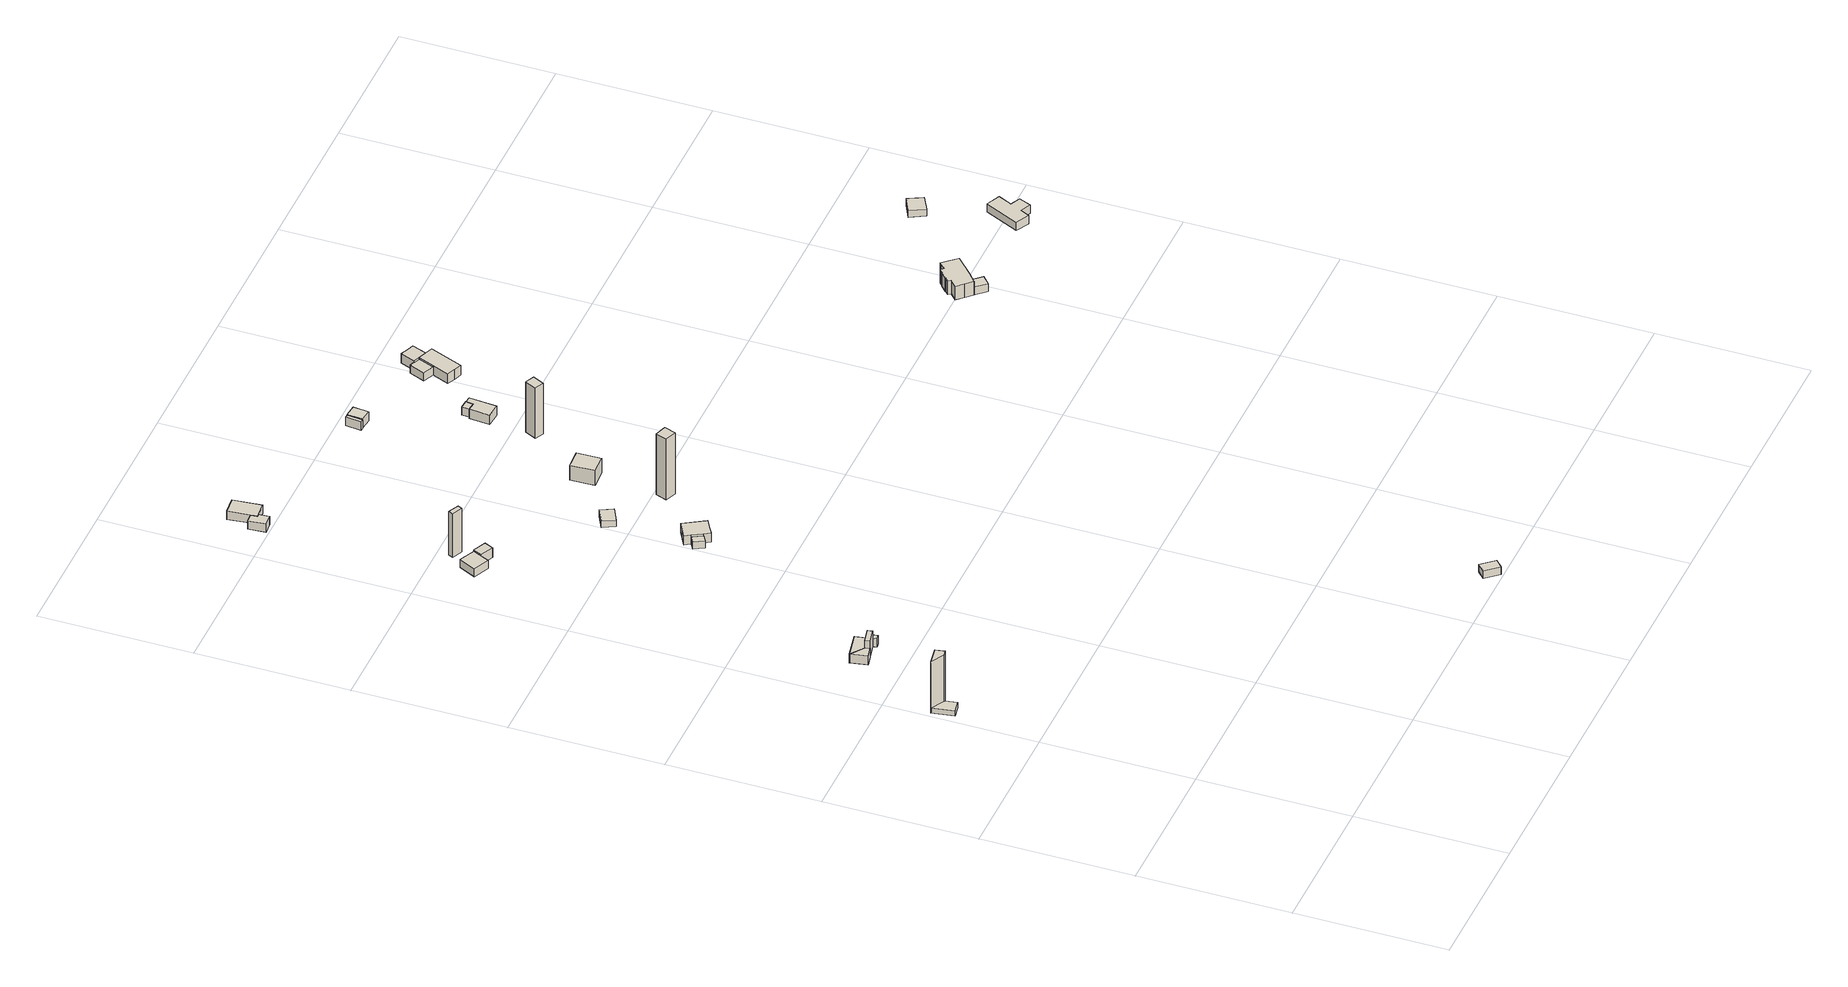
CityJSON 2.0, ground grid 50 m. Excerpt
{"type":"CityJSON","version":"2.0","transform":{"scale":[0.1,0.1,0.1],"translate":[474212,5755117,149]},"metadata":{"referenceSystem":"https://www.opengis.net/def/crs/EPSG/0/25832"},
"CityObjects":{
"building1":{"type":"Building","attributes":{"Gemeindeschluessel":"05711000","function":"31001_1310"},"address":[{"country":"Germany"}],"children":["building1-1","building1-2"]},
"building1-1":{"type":"BuildingPart","attributes":{"BezugspunktDach":"2000","measuredHeight":19.32},"parents":["building1"],"geometry":[{"type":"Solid","lod":"1","boundaries":[[[[0,1,2,3]],[[4,5,6,7]],[[4,7,3,2]],[[5,4,2,1]],[[6,5,1,0]],[[7,6,0,3]]]]}]},
"building1-2":{"type":"BuildingPart","attributes":{"BezugspunktDach":"2000","measuredHeight":1.97},"parents":["building1"],"geometry":[{"type":"Solid","lod":"1","boundaries":[[[[8,9,10,11]],[[12,5,4,13]],[[12,13,11,10]],[[5,12,10,9]],[[4,5,9,8]],[[13,4,8,11]]]]}]},
"building2":{"type":"Building","attributes":{"Gemeindeschluessel":"05711000","function":"31001_1310"},"address":[{"country":"Germany"}],"children":["building2-1","building2-2","building2-3"]},
"building2-1":{"type":"BuildingPart","attributes":{"BezugspunktDach":"2000","measuredHeight":3.32},"parents":["building2"],"geometry":[{"type":"Solid","lod":"1","boundaries":[[[[14,15,16,17]],[[18,19,20,21]],[[18,21,17,16]],[[19,18,16,15]],[[20,19,15,14]],[[21,20,14,17]]]]}]},
"building2-2":{"type":"BuildingPart","attributes":{"BezugspunktDach":"2000","measuredHeight":3.32},"parents":["building2"],"geometry":[{"type":"Solid","lod":"1","boundaries":[[[[16,15,22,23]],[[24,19,18,25]],[[24,25,23,22]],[[19,24,22,15]],[[18,19,15,16]],[[25,18,16,23]]]]}]},
"building2-3":{"type":"BuildingPart","attributes":{"BezugspunktDach":"2100","measuredHeight":6},"address":[{"country":"Germany"}],"parents":["building2"],"geometry":[{"type":"Solid","lod":"1","boundaries":[[[[26,27,28,29]],[[30,31,32,33]],[[30,33,29,28]],[[31,30,28,27]],[[32,31,27,26]],[[33,32,26,29]]]]}]},
"building3":{"type":"Building","attributes":{"Gemeindeschluessel":"05711000","BezugspunktDach":"2100","function":"31001_9998","measuredHeight":3.21},"address":[{"country":"Germany"}],"geometry":[{"type":"Solid","lod":"1","boundaries":[[[[34,35,36,37,38,39,40]],[[41,42,43,44,45,46,47]],[[41,47,40,39]],[[42,41,39,38]],[[43,42,38,37]],[[44,43,37,36]],[[45,44,36,35]],[[46,45,35,34]],[[47,46,34,40]]]]}]},
"building4":{"type":"Building","attributes":{"Gemeindeschluessel":"05711000","function":"31001_1310"},"address":[{"country":"Germany"}],"children":["building4-1","building4-2"]},
"building4-1":{"type":"BuildingPart","attributes":{"BezugspunktDach":"2000","measuredHeight":3.63},"parents":["building4"],"geometry":[{"type":"Solid","lod":"1","boundaries":[[[[48,49,50,51]],[[52,53,54,55]],[[52,55,51,50]],[[53,52,50,49]],[[54,53,49,48]],[[55,54,48,51]]]]}]},
"building4-2":{"type":"BuildingPart","attributes":{"BezugspunktDach":"2000","measuredHeight":3.63},"parents":["building4"],"geometry":[{"type":"Solid","lod":"1","boundaries":[[[[56,57,58,59]],[[60,61,55,62]],[[60,62,59,58]],[[61,60,58,57]],[[55,61,57,56]],[[62,55,56,59]]]]}]},
"building5":{"type":"Building","attributes":{"Gemeindeschluessel":"05711000","BezugspunktDach":"2000","function":"31001_9998","measuredHeight":16.35},"address":[{"country":"Germany"}],"geometry":[{"type":"Solid","lod":"1","boundaries":[[[[63,64,65,66]],[[67,68,69,70]],[[67,70,66,65]],[[68,67,65,64]],[[69,68,64,63]],[[70,69,63,66]]]]}]},
"building6":{"type":"Building","attributes":{"Gemeindeschluessel":"05711000","BezugspunktDach":"2000","function":"51009_1610","measuredHeight":3.02},"address":[{"country":"Germany"}],"geometry":[{"type":"Solid","lod":"1","boundaries":[[[[71,72,73,74,75,76]],[[77,78,79,80,81,82]],[[77,82,76,75]],[[78,77,75,74]],[[79,78,74,73]],[[80,79,73,72]],[[81,80,72,71]],[[82,81,71,76]]]]}]},
"building7":{"type":"Building","attributes":{"Gemeindeschluessel":"05711000","BezugspunktDach":"2000","function":"31001_1310","measuredHeight":3.2},"address":[{"country":"Germany"}],"geometry":[{"type":"Solid","lod":"1","boundaries":[[[[83,84,85,86,87,88]],[[89,90,91,92,93,94]],[[89,94,88,87]],[[90,89,87,86]],[[91,90,86,85]],[[92,91,85,84]],[[93,92,84,83]],[[94,93,83,88]]]]}]},
"building8":{"type":"Building","attributes":{"Gemeindeschluessel":"05711000","BezugspunktDach":"2000","function":"51009_1610","measuredHeight":2.69},"address":[{"country":"Germany"}],"geometry":[{"type":"Solid","lod":"1","boundaries":[[[[95,96,97,98]],[[99,100,101,102]],[[99,102,98,97]],[[100,99,97,96]],[[101,100,96,95]],[[102,101,95,98]]]]}]},
"building9":{"type":"Building","attributes":{"Gemeindeschluessel":"05711000","BezugspunktDach":"2000","function":"31001_1310","measuredHeight":3.7},"address":[{"country":"Germany"}],"geometry":[{"type":"Solid","lod":"1","boundaries":[[[[103,104,105,106,107,108,109,110]],[[111,102,101,112,113,114,115,116]],[[111,116,110,109]],[[102,111,109,108]],[[101,102,108,107]],[[112,101,107,106]],[[113,112,106,105]],[[114,113,105,104]],[[115,114,104,103]],[[116,115,103,110]]]]}]},
"building10":{"type":"Building","attributes":{"Gemeindeschluessel":"05711000","BezugspunktDach":"2000","function":"51009_1611","measuredHeight":2.43},"address":[{"country":"Germany"}],"geometry":[{"type":"Solid","lod":"1","boundaries":[[[[117,118,119,120]],[[121,122,123,124]],[[121,124,120,119]],[[122,121,119,118]],[[123,122,118,117]],[[124,123,117,120]]]]}]},
"building11":{"type":"Building","attributes":{"Gemeindeschluessel":"05711000","BezugspunktDach":"2000","function":"31001_9998","measuredHeight":2.76},"address":[{"country":"Germany","locality":"Bielefeld","thoroughfareNumber":"1","thoroughfareName":"Schopketalweg"}],"geometry":[{"type":"Solid","lod":"1","boundaries":[[[[125,126,127,128]],[[129,130,131,132]],[[129,132,128,127]],[[130,129,127,126]],[[131,130,126,125]],[[132,131,125,128]]]]}]},
"building12":{"type":"Building","attributes":{"Gemeindeschluessel":"05711000","BezugspunktDach":"2000","function":"31001_9998","measuredHeight":23.68},"address":[{"country":"Germany"}],"geometry":[{"type":"Solid","lod":"1","boundaries":[[[[133,134,135,136]],[[137,138,139,140]],[[137,140,136,135]],[[138,137,135,134]],[[139,138,134,133]],[[140,139,133,136]]]]}]},
"building13":{"type":"Building","attributes":{"Gemeindeschluessel":"05711000","BezugspunktDach":"2000","function":"31001_1310","measuredHeight":7},"address":[{"country":"Germany"}],"geometry":[{"type":"Solid","lod":"1","boundaries":[[[[141,142,143,144]],[[145,146,147,148]],[[145,148,144,143]],[[146,145,143,142]],[[147,146,142,141]],[[148,147,141,144]]]]}]},
"building14":{"type":"Building","attributes":{"Gemeindeschluessel":"05711000","BezugspunktDach":"2000","function":"51009_1610","measuredHeight":3.19},"address":[{"country":"Germany"}],"geometry":[{"type":"Solid","lod":"1","boundaries":[[[[149,150,151,152]],[[153,154,155,156]],[[153,156,152,151]],[[154,153,151,150]],[[155,154,150,149]],[[156,155,149,152]]]]}]},
"building15":{"type":"Building","attributes":{"Gemeindeschluessel":"05711000","BezugspunktDach":"2000","function":"31001_1310","measuredHeight":3.62},"address":[{"country":"Germany"}],"geometry":[{"type":"Solid","lod":"1","boundaries":[[[[157,158,159,160]],[[161,162,163,164]],[[161,164,160,159]],[[162,161,159,158]],[[163,162,158,157]],[[164,163,157,160]]]]}]},
"building16":{"type":"Building","attributes":{"Gemeindeschluessel":"05711000","BezugspunktDach":"2000","function":"31001_9998","measuredHeight":19.01},"address":[{"country":"Germany"}],"geometry":[{"type":"Solid","lod":"1","boundaries":[[[[165,166,167,168]],[[169,170,171,172]],[[169,172,168,167]],[[170,169,167,166]],[[171,170,166,165]],[[172,171,165,168]]]]}]},
"building17":{"type":"Building","attributes":{"Gemeindeschluessel":"05711000","BezugspunktDach":"2000","function":"31001_1310","measuredHeight":3.53},"address":[{"country":"Germany"}],"geometry":[{"type":"Solid","lod":"1","boundaries":[[[[173,174,175,176,177,178]],[[179,180,181,182,183,184]],[[179,184,178,177]],[[180,179,177,176]],[[181,180,176,175]],[[182,181,175,174]],[[183,182,174,173]],[[184,183,173,178]]]]}]},
"building18":{"type":"Building","attributes":{"Gemeindeschluessel":"05711000","BezugspunktDach":"2000","function":"51009_1610","measuredHeight":3.09},"address":[{"country":"Germany"}],"geometry":[{"type":"Solid","lod":"1","boundaries":[[[[185,186,187,188]],[[189,190,191,192]],[[189,192,188,187]],[[190,189,187,186]],[[191,190,186,185]],[[192,191,185,188]]]]}]},
"building19":{"type":"Building","attributes":{"Gemeindeschluessel":"05711000","function":"31001_1310"},"address":[{"country":"Germany"}],"children":["building19-1","building19-2","building19-3"]},
"building19-1":{"type":"BuildingPart","attributes":{"BezugspunktDach":"2000","measuredHeight":4.35},"parents":["building19"],"geometry":[{"type":"Solid","lod":"1","boundaries":[[[[193,194,195,196,197,198,199,200]],[[201,202,203,204,205,206,207,208]],[[201,208,200,199]],[[202,201,199,198]],[[203,202,198,197]],[[204,203,197,196]],[[205,204,196,195]],[[206,205,195,194]],[[207,206,194,193]],[[208,207,193,200]]]]}]},
"building19-2":{"type":"BuildingPart","attributes":{"BezugspunktDach":"2000","measuredHeight":4.25},"parents":["building19"],"geometry":[{"type":"Solid","lod":"1","boundaries":[[[[209,210,211,212,213]],[[214,215,216,217,201]],[[214,201,213,212]],[[215,214,212,211]],[[216,215,211,210]],[[217,216,210,209]],[[201,217,209,213]]]]}]},
"building19-3":{"type":"BuildingPart","attributes":{"BezugspunktDach":"2000","measuredHeight":3.16},"parents":["building19"],"geometry":[{"type":"Solid","lod":"1","boundaries":[[[[218,219,220,221,222]],[[214,207,206,223,224]],[[214,224,222,221]],[[207,214,221,220]],[[206,207,220,219]],[[223,206,219,218]],[[224,223,218,222]]]]}]},
"building20":{"type":"Building","attributes":{"Gemeindeschluessel":"05711000","BezugspunktDach":"2000","function":"31001_9998","measuredHeight":2.81},"address":[{"country":"Germany","locality":"Bielefeld","thoroughfareNumber":"490","thoroughfareName":"Senner Hellweg"}],"geometry":[{"type":"Solid","lod":"1","boundaries":[[[[225,226,227,228]],[[229,230,231,232]],[[229,232,228,227]],[[230,229,227,226]],[[231,230,226,225]],[[232,231,225,228]]]]}]},
"building21":{"type":"Building","attributes":{"Gemeindeschluessel":"05711000","BezugspunktDach":"2000","function":"31001_1010","measuredHeight":7.78},"address":[{"country":"Germany","locality":"Bielefeld","thoroughfareNumber":"490","thoroughfareName":"Senner Hellweg"}],"geometry":[{"type":"Solid","lod":"1","boundaries":[[[[233,234,235,236,237,238,239,240,241,242,243,244,245,246,247,248]],[[249,250,231,230,251,252,253,254,255,256,257,258,259,260,261,262]],[[249,262,248,247]],[[250,249,247,246]],[[231,250,246,245]],[[230,231,245,244]],[[251,230,244,243]],[[252,251,243,242]],[[253,252,242,241]],[[254,253,241,240]],[[255,254,240,239]],[[256,255,239,238]],[[257,256,238,237]],[[258,257,237,236]],[[259,258,236,235]],[[260,259,235,234]],[[261,260,234,233]],[[262,261,233,248]]]]}]},
"building22":{"type":"Building","attributes":{"Gemeindeschluessel":"05711000","BezugspunktDach":"2000","function":"31001_9998","measuredHeight":2.53},"address":[{"country":"Germany","locality":"Bielefeld","thoroughfareNumber":"490","thoroughfareName":"Senner Hellweg"}],"geometry":[{"type":"Solid","lod":"1","boundaries":[[[[263,264,265,266]],[[267,268,269,270]],[[267,270,266,265]],[[268,267,265,264]],[[269,268,264,263]],[[270,269,263,266]]]]}]},
"building23":{"type":"Building","attributes":{"Gemeindeschluessel":"05711000","BezugspunktDach":"2000","function":"31001_9998","measuredHeight":3.09},"address":[{"country":"Germany","locality":"Bielefeld","thoroughfareNumber":"490","thoroughfareName":"Senner Hellweg"}],"geometry":[{"type":"Solid","lod":"1","boundaries":[[[[271,272,273,274,275,276,277,278]],[[279,280,281,282,283,284,285,286]],[[279,286,278,277]],[[280,279,277,276]],[[281,280,276,275]],[[282,281,275,274]],[[283,282,274,273]],[[284,283,273,272]],[[285,284,272,271]],[[286,285,271,278]]]]}]}
},
"vertices":[
[63,1356,213],[5,1346,213],[51,1321,213],[69,1324,213],[51,1321,20],[5,1346,20],[63,1356,20],[69,1324,20],
[51,1321,40],[5,1346,40],[17,1273,40],[58,1280,40],[17,1273,20],[58,1280,20],
[229,1676,53],[145,1659,53],[189,1628,53],[236,1638,53],[189,1628,20],[145,1659,20],[229,1676,20],[236,1638,20],
[156,1604,53],[192,1611,53],[156,1604,20],[192,1611,20],
[236,1638,81],[189,1628,81],[192,1611,81],[240,1621,81],[192,1611,21],[189,1628,21],[236,1638,21],[240,1621,21],
[236,1638,54],[240,1621,54],[243,1608,54],[258,1611,54],[253,1635,54],[248,1634,54],[246,1640,54],[248,1634,22],[253,1635,22],[258,1611,22],[243,1608,22],[240,1621,22],[236,1638,22],[246,1640,22],
[112,2887,90],[85,2831,90],[137,2807,90],[163,2863,90],[137,2807,60],[85,2831,60],[112,2887,60],[163,2863,60],
[163,2863,96],[150,2834,96],[191,2814,96],[205,2843,96],[191,2814,60],[150,2834,60],[205,2843,60],
[152,2939,227],[145,2923,227],[180,2907,227],[187,2922,227],[180,2907,63],[145,2923,63],[152,2939,63],[187,2922,63],
[43,3537,104],[48,3480,104],[86,3484,104],[83,3518,104],[73,3517,104],[71,3539,104],[73,3517,73],[83,3518,73],[86,3484,73],[48,3480,73],[43,3537,73],[71,3539,73],
[127,3522,106],[118,3616,106],[63,3611,106],[71,3539,106],[73,3517,106],[83,3518,106],[73,3517,74],[71,3539,74],[63,3611,74],[118,3616,74],[127,3522,74],[83,3518,74],
[486,2294,68],[465,2282,68],[484,2249,68],[505,2261,68],[484,2249,41],[465,2282,41],[486,2294,41],[505,2261,41],
[569,2273,75],[527,2344,75],[501,2329,75],[474,2313,75],[486,2294,75],[505,2261,75],[517,2242,75],[543,2258,75],[517,2242,41],[474,2313,41],[501,2329,41],[527,2344,41],[569,2273,41],[543,2258,41],
[503,2594,74],[454,2569,74],[474,2529,74],[523,2553,74],[474,2529,50],[454,2569,50],[503,2594,50],[523,2553,50],
[1240,74,37],[1214,51,37],[1251,8,37],[1277,31,37],[1251,8,9],[1214,51,9],[1240,74,9],[1277,31,9],
[667,2475,275],[654,2438,275],[691,2424,275],[705,2462,275],[691,2424,45],[654,2438,45],[667,2475,45],[705,2462,45],
[694,2740,109],[631,2737,109],[634,2657,109],[697,2660,109],[634,2657,53],[631,2737,53],[694,2740,53],[697,2660,53],
[599,3439,117],[594,3387,117],[605,3386,117],[610,3438,117],[605,3386,85],[594,3387,85],[599,3439,85],[610,3438,85],
[610,3438,120],[605,3386,120],[645,3382,120],[649,3434,120],[645,3382,86],[605,3386,86],[610,3438,86],[649,3434,86],
[786,2937,255],[768,2899,255],[797,2885,255],[816,2923,255],[797,2885,65],[768,2899,65],[786,2937,65],[816,2923,65],
[808,3136,107],[806,3111,107],[779,3114,107],[773,3047,107],[822,3043,107],[830,3134,107],[822,3043,72],[773,3047,72],[779,3114,72],[806,3111,72],[808,3136,72],[830,3134,72],
[781,3138,108],[779,3114,108],[806,3111,108],[808,3136,108],[806,3111,77],[779,3114,77],[781,3138,77],[808,3136,77],
[943,3336,121],[922,3284,121],[899,3228,121],[925,3217,121],[951,3207,121],[995,3316,121],[970,3326,121],[969,3326,121],[970,3326,84],[995,3316,84],[951,3207,84],[925,3217,84],[899,3228,84],[922,3284,84],[943,3336,84],[969,3326,84],
[989,3374,120],[965,3383,120],[942,3393,120],[923,3344,120],[970,3326,120],[923,3344,84],[942,3393,84],[965,3383,84],[989,3374,84],
[885,3299,115],[922,3284,115],[943,3336,115],[923,3344,115],[906,3351,115],[885,3299,84],[906,3351,84],
[1918,1957,88],[1890,1933,88],[1921,1899,88],[1948,1924,88],[1921,1899,59],[1890,1933,59],[1918,1957,59],[1948,1924,59],
[1916,2038,110],[1908,2047,110],[1896,2036,110],[1895,2037,110],[1874,2018,110],[1875,2017,110],[1863,2006,110],[1871,1997,110],[1848,1977,110],[1869,1954,110],[1889,1932,110],[1890,1933,110],[1918,1957,110],[1979,2013,110],[1959,2035,110],[1938,2058,110],[1959,2035,59],[1979,2013,59],[1889,1932,59],[1869,1954,59],[1848,1977,59],[1871,1997,59],[1863,2006,59],[1875,2017,59],[1874,2018,59],[1895,2037,59],[1896,2036,59],[1908,2047,59],[1916,2038,59],[1938,2058,59],
[2221,2276,85],[2169,2249,85],[2195,2200,85],[2245,2227,85],[2195,2200,60],[2169,2249,60],[2221,2276,60],[2245,2227,60],
[2320,1980,75],[2341,2026,75],[2296,2047,75],[2243,1933,75],[2287,1911,75],[2301,1940,75],[2336,1925,75],[2353,1965,75],[2336,1925,44],[2301,1940,44],[2287,1911,44],[2243,1933,44],[2296,2047,44],[2341,2026,44],[2320,1980,44],[2353,1965,44]
]}
